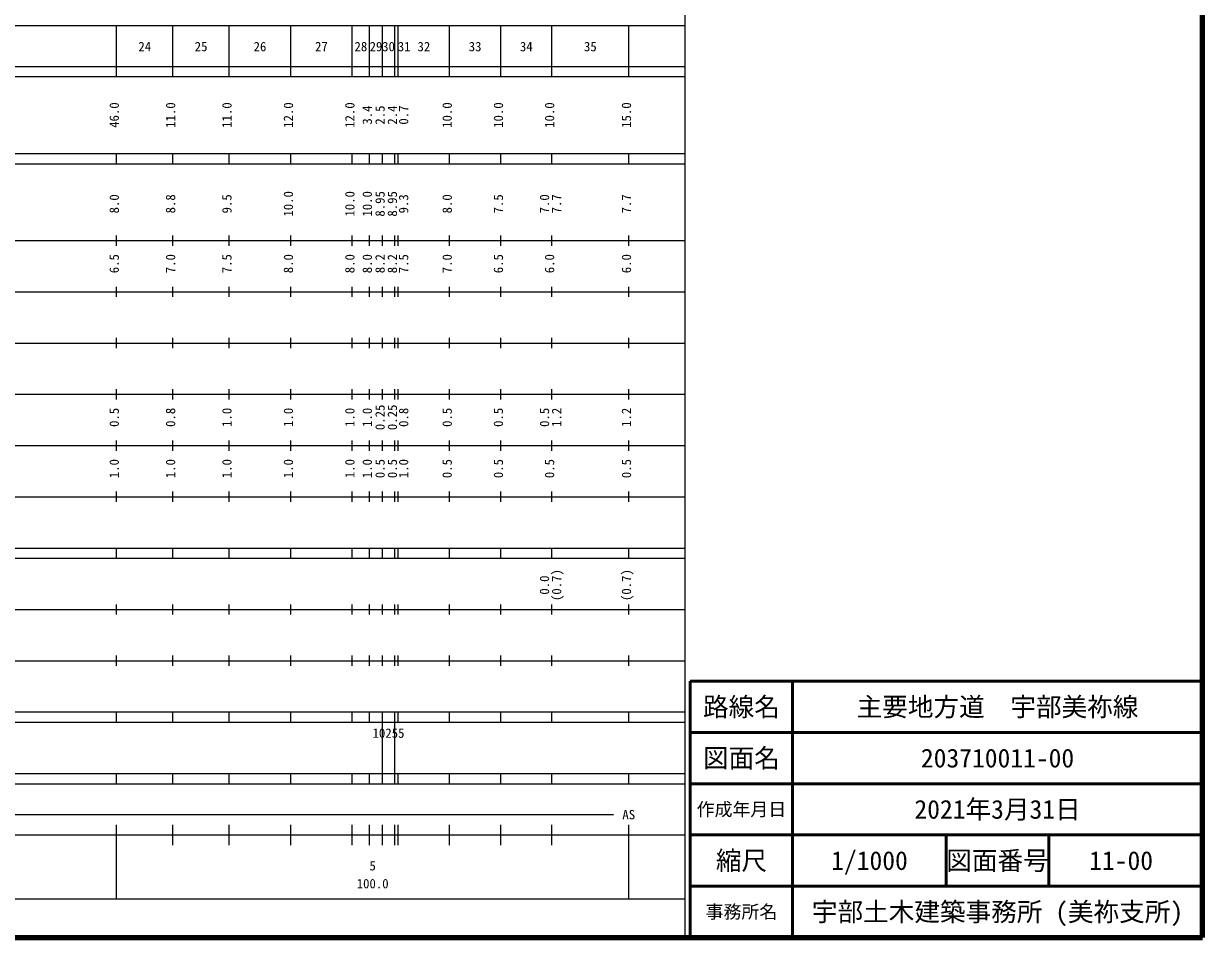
# Model space of a CAD drawing. Units: millimetres on the paper, enlarged 1000 times. Extents: x 40000 to 680000, y 20000 to 380000.
# Drawn here: x 449845 to 680000, y 20000 to 198357 of the extents above; entities that cross this region are included whole.
import ezdxf
from ezdxf.enums import TextEntityAlignment as Align

# ---------------------------------------------------------------- set-up
doc = ezdxf.new("R2010")
doc.units = ezdxf.units.MM
doc.header["$LTSCALE"] = 1000
for name, color, linetype, lineweight in [('S-TTL', 2, 'Continuous', 140), ('S-TTL-BAND', 7, 'Continuous', 25), ('S-TTL-FRAM', 2, 'Continuous', 50), ('S-TTL-LINE', 7, 'Continuous', 50)]:
    doc.layers.add(name, color=color, linetype=linetype, lineweight=lineweight)
doc.layers.add('S-TTL-TXT', color=7, linetype='Continuous')
doc.styles.add('ＭＳ ゴシック', font='')
doc.styles.get('ＭＳ ゴシック').set_extended_font_data('MS Gothic')

msp = doc.modelspace()

# ---------------------------------------------------------------- linework, layer by layer
at = {"layer": 'S-TTL'}
for p, q in [((680000, 20000), (680000, 380000)), ((40000, 20000), (680000, 20000))]:
    msp.add_line(p, q, dxfattribs=at)
at = {"layer": 'S-TTL-BAND'}
for p, q in [((579000, 20000), (579000, 370000)), ((68000, 198000), (579000, 198000)), ((468000, 188000), (468000, 198000)), ((479000, 188000), (479000, 198000)), ((490000, 188000), (490000, 198000)), ((502000, 188000), (502000, 198000)), ((514000, 188000), (514000, 198000)), ((517400, 188000), (517400, 198000)), ((519900, 188000), (519900, 198000)), ((522300, 188000), (522300, 198000)), ((523000, 188000), (523000, 198000)), ((533000, 188000), (533000, 198000)), ((543000, 188000), (543000, 198000)), ((553000, 188000), (553000, 198000)), ((568000, 188000), (568000, 198000)), ((40000, 190000), (579000, 190000)), ((40000, 188000), (579000, 188000)), ((40000, 173000), (579000, 173000)), ((468000, 171000), (468000, 173000)), ((479000, 171000), (479000, 173000)), ((490000, 171000), (490000, 173000)), ((502000, 171000), (502000, 173000)), ((514000, 171000), (514000, 173000)), ((517400, 171000), (517400, 173000)), ((519900, 171000), (519900, 173000)), ((522300, 171000), (522300, 173000)), ((523000, 171000), (523000, 173000)), ((533000, 171000), (533000, 173000)), ((543000, 171000), (543000, 173000)), ((553000, 171000), (553000, 173000)), ((568000, 171000), (568000, 173000)), ((40000, 171000), (579000, 171000)), ((468000, 155000), (468000, 157000)), ((479000, 155000), (479000, 157000)), ((490000, 155000), (490000, 157000)), ((502000, 155000), (502000, 157000)), ((514000, 155000), (514000, 157000)), ((517400, 155000), (517400, 157000)), ((519900, 155000), (519900, 157000)), ((522300, 155000), (522300, 157000)), ((523000, 155000), (523000, 157000)), ((533000, 155000), (533000, 157000)), ((543000, 155000), (543000, 157000)), ((553000, 155000), (553000, 157000)), ((568000, 155000), (568000, 157000)), ((40000, 156000), (579000, 156000)), ((46000, 146000), (579000, 146000)), ((468000, 145000), (468000, 147000)), ((479000, 145000), (479000, 147000)), ((490000, 145000), (490000, 147000)), ((502000, 145000), (502000, 147000)), ((514000, 145000), (514000, 147000)), ((517400, 145000), (517400, 147000)), ((519900, 145000), (519900, 147000)), ((522300, 145000), (522300, 147000)), ((523000, 145000), (523000, 147000)), ((533000, 145000), (533000, 147000)), ((543000, 145000), (543000, 147000)), ((553000, 145000), (553000, 147000)), ((568000, 145000), (568000, 147000)), ((52000, 136000), (579000, 136000)), ((468000, 135000), (468000, 137000)), ((479000, 135000), (479000, 137000)), ((490000, 135000), (490000, 137000)), ((502000, 135000), (502000, 137000)), ((514000, 135000), (514000, 137000)), ((517400, 135000), (517400, 137000)), ((519900, 135000), (519900, 137000)), ((522300, 135000), (522300, 137000)), ((523000, 135000), (523000, 137000)), ((533000, 135000), (533000, 137000)), ((543000, 135000), (543000, 137000)), ((553000, 135000), (553000, 137000)), ((568000, 135000), (568000, 137000)), ((468000, 125000), (468000, 127000)), ((479000, 125000), (479000, 127000)), ((490000, 125000), (490000, 127000)), ((502000, 125000), (502000, 127000)), ((514000, 125000), (514000, 127000)), ((517400, 125000), (517400, 127000)), ((519900, 125000), (519900, 127000)), ((522300, 125000), (522300, 127000)), ((523000, 125000), (523000, 127000)), ((533000, 125000), (533000, 127000)), ((543000, 125000), (543000, 127000)), ((553000, 125000), (553000, 127000)), ((568000, 125000), (568000, 127000)), ((46000, 126000), (579000, 126000)), ((52000, 116000), (579000, 116000)), ((468000, 115000), (468000, 117000)), ((479000, 115000), (479000, 117000)), ((490000, 115000), (490000, 117000)), ((502000, 115000), (502000, 117000)), ((514000, 115000), (514000, 117000)), ((517400, 115000), (517400, 117000)), ((519900, 115000), (519900, 117000)), ((522300, 115000), (522300, 117000)), ((523000, 115000), (523000, 117000)), ((533000, 115000), (533000, 117000)), ((543000, 115000), (543000, 117000)), ((553000, 115000), (553000, 117000)), ((568000, 115000), (568000, 117000)), ((46000, 106000), (579000, 106000)), ((468000, 105000), (468000, 107000)), ((479000, 105000), (479000, 107000)), ((490000, 105000), (490000, 107000)), ((502000, 105000), (502000, 107000)), ((514000, 105000), (514000, 107000)), ((517400, 105000), (517400, 107000)), ((519900, 105000), (519900, 107000)), ((522300, 105000), (522300, 107000)), ((523000, 105000), (523000, 107000)), ((533000, 105000), (533000, 107000)), ((543000, 105000), (543000, 107000)), ((553000, 105000), (553000, 107000)), ((568000, 105000), (568000, 107000)), ((40000, 96000), (579000, 96000)), ((468000, 94000), (468000, 96000)), ((479000, 94000), (479000, 96000)), ((490000, 94000), (490000, 96000)), ((502000, 94000), (502000, 96000)), ((514000, 94000), (514000, 96000)), ((517400, 94000), (517400, 96000)), ((519900, 94000), (519900, 96000)), ((522300, 94000), (522300, 96000)), ((523000, 94000), (523000, 96000)), ((533000, 94000), (533000, 96000)), ((543000, 94000), (543000, 96000)), ((553000, 94000), (553000, 96000)), ((568000, 94000), (568000, 96000)), ((40000, 94000), (579000, 94000)), ((49000, 84000), (579000, 84000)), ((468000, 83000), (468000, 85000)), ((479000, 83000), (479000, 85000)), ((490000, 83000), (490000, 85000)), ((502000, 83000), (502000, 85000)), ((514000, 83000), (514000, 85000)), ((517400, 83000), (517400, 85000)), ((519900, 83000), (519900, 85000)), ((522300, 83000), (522300, 85000)), ((523000, 83000), (523000, 85000)), ((533000, 83000), (533000, 85000)), ((543000, 83000), (543000, 85000)), ((553000, 83000), (553000, 85000)), ((568000, 83000), (568000, 85000)), ((40000, 74000), (579000, 74000)), ((468000, 73000), (468000, 75000)), ((479000, 73000), (479000, 75000)), ((490000, 73000), (490000, 75000)), ((502000, 73000), (502000, 75000)), ((514000, 73000), (514000, 75000)), ((517400, 73000), (517400, 75000)), ((519900, 73000), (519900, 75000)), ((522300, 73000), (522300, 75000)), ((523000, 73000), (523000, 75000)), ((533000, 73000), (533000, 75000)), ((543000, 73000), (543000, 75000)), ((553000, 73000), (553000, 75000)), ((568000, 73000), (568000, 75000)), ((40000, 64000), (579000, 64000)), ((468000, 62000), (468000, 64000)), ((479000, 62000), (479000, 64000)), ((490000, 62000), (490000, 64000)), ((502000, 62000), (502000, 64000)), ((514000, 62000), (514000, 64000)), ((517400, 62000), (517400, 64000)), ((519900, 62000), (519900, 64000)), ((522300, 62000), (522300, 64000)), ((523000, 62000), (523000, 64000)), ((533000, 62000), (533000, 64000)), ((543000, 62000), (543000, 64000)), ((553000, 62000), (553000, 64000)), ((568000, 62000), (568000, 64000)), ((40000, 62000), (579000, 62000)), ((519900, 52000), (519900, 62000)), ((522300, 52000), (522300, 62000)), ((40000, 52000), (579000, 52000)), ((468000, 50000), (468000, 52000)), ((479000, 50000), (479000, 52000)), ((490000, 50000), (490000, 52000)), ((502000, 50000), (502000, 52000)), ((514000, 50000), (514000, 52000)), ((517400, 50000), (517400, 52000)), ((519900, 50000), (519900, 52000)), ((522300, 50000), (522300, 52000)), ((523000, 50000), (523000, 52000)), ((533000, 50000), (533000, 52000)), ((543000, 50000), (543000, 52000)), ((553000, 50000), (553000, 52000)), ((568000, 50000), (568000, 52000)), ((40000, 50000), (579000, 50000)), ((71000, 44000), (565000, 44000)), ((468000, 27500), (468000, 42000)), ((479000, 38000), (479000, 42000)), ((490000, 38000), (490000, 42000)), ((502000, 38000), (502000, 42000)), ((514000, 38000), (514000, 42000)), ((517400, 38000), (517400, 42000)), ((519900, 38000), (519900, 42000)), ((522300, 38000), (522300, 42000)), ((523000, 38000), (523000, 42000)), ((533000, 38000), (533000, 42000)), ((543000, 38000), (543000, 42000)), ((553000, 38000), (553000, 42000)), ((568000, 27500), (568000, 42000)), ((40000, 40000), (579000, 40000)), ((68000, 27500), (579000, 27500))]:
    msp.add_line(p, q, dxfattribs=at)
at = {"layer": 'S-TTL-FRAM'}
for p, q in [((680000, 70000), (580000, 70000)), ((580000, 70000), (580000, 20000))]:
    msp.add_line(p, q, dxfattribs=at)
at = {"layer": 'S-TTL-LINE'}
for p, q in [((600000, 70000), (600000, 20000)), ((680000, 60000), (580000, 60000)), ((680000, 50000), (580000, 50000)), ((680000, 40000), (580000, 40000)), ((630000, 40000), (630000, 30000)), ((650000, 40000), (650000, 30000)), ((680000, 30000), (580000, 30000))]:
    msp.add_line(p, q, dxfattribs=at)

# ---------------------------------------------------------------- texts
at = {"layer": 'S-TTL-BAND', "style": 'ＭＳ ゴシック'}
for s, p in [('24', (473500, 192405)), ('25', (484500, 192405)), ('26', (496000, 192405)), ('27', (508000, 192405)), ('28', (515700, 192405)), ('29', (518650, 192405)), ('30', (521100, 192405)), ('31', (524150, 192405)), ('32', (528000, 192405)), ('33', (538000, 192405)), ('34', (548000, 192405)), ('35', (560500, 192405)), ('AS', (568000, 42500)), ('5', (518000, 32523)), ('100.0', (518000, 29033))]:
    msp.add_text(s, height=1833, dxfattribs=at).set_placement(p, align=Align.BOTTOM_CENTER)
for s, p in [('46.0', (469000, 180500)), ('11.0', (480000, 180500)), ('11.0', (491000, 180500)), ('12.0', (503000, 180500)), ('12.0', (515000, 180500)), ('3.4', (518400, 180500)), ('2.5', (520900, 180500)), ('2.4', (523300, 180500)), ('0.7', (525500, 180500)), ('10.0', (534000, 180500)), ('10.0', (544000, 180500)), ('10.0', (554000, 180500)), ('15.0', (569000, 180500)), ('8.0', (469000, 163174)), ('8.8', (480000, 163174)), ('9.5', (491000, 163174)), ('10.0', (503000, 163174)), ('10.0', (515000, 163174)), ('10.0', (518400, 163174)), ('8.95', (520900, 163174)), ('8.95', (523300, 163174)), ('9.3', (525500, 163174)), ('8.0', (534000, 163174)), ('7.5', (544000, 163174)), ('7.0', (553000, 163174)), ('7.7', (555370, 163174)), ('7.7', (569000, 163174)), ('6.5', (469000, 151500)), ('7.0', (480000, 151500)), ('7.5', (491000, 151500)), ('8.0', (503000, 151500)), ('8.0', (515000, 151500)), ('8.0', (518400, 151500)), ('8.2', (520900, 151500)), ('8.2', (523300, 151500)), ('7.5', (525500, 151500)), ('7.0', (534000, 151500)), ('6.5', (544000, 151500)), ('6.0', (554000, 151500)), ('6.0', (569000, 151500)), ('0.5', (469000, 121500)), ('0.8', (480000, 121500)), ('1.0', (491000, 121500)), ('1.0', (503000, 121500)), ('1.0', (515000, 121500)), ('1.0', (518400, 121500)), ('0.25', (520900, 121500)), ('0.25', (523300, 121500)), ('0.8', (525500, 121500)), ('0.5', (534000, 121500)), ('0.5', (544000, 121500)), ('0.5', (553000, 121500)), ('1.2', (555370, 121500)), ('1.2', (569000, 121500)), ('1.0', (469000, 111500)), ('1.0', (480000, 111500)), ('1.0', (491000, 111500)), ('1.0', (503000, 111500)), ('1.0', (515000, 111500)), ('1.0', (518400, 111500)), ('0.5', (520900, 111500)), ('0.5', (523300, 111500)), ('1.0', (525500, 111500)), ('0.5', (534000, 111500)), ('0.5', (544000, 111500)), ('0.5', (554000, 111500)), ('0.5', (569000, 111500)), ('0.0', (553000, 88764)), ('(0.7)', (555370, 88764)), ('(0.7)', (569000, 88764))]:
    msp.add_text(s, height=1833, rotation=90, dxfattribs=at).set_placement(p, align=Align.BOTTOM_CENTER)
msp.add_text('10255', height=1833, dxfattribs=at).set_placement((517975, 58405), align=Align.BOTTOM_LEFT)
at = {"layer": 'S-TTL-TXT', "style": 'ＭＳ ゴシック'}
for s, height, p in [('路線名', 3666, (590000, 65000)), ('路線名', 3666, (590000, 65000)), ('主要地方道\u3000宇部美祢線', 3666, (640000, 65000)), ('図面名', 3666, (590000, 55000)), ('図面名', 3666, (590000, 55000)), ('203710011-00', 3666, (640000, 55000)), ('作成年月日', 2566, (590000, 45000)), ('作成年月日', 2566, (590000, 45000)), ('2021年3月31日', 3666, (640000, 45000)), ('縮尺', 3666, (590000, 35000)), ('縮尺', 3666, (590000, 35000)), ('1/1000', 3666, (615000, 35000)), ('図面番号', 3666, (640000, 35000)), ('図面番号', 3666, (640000, 35000)), ('11-00', 3666, (664125, 35000)), ('事務所名', 2566, (590000, 25000)), ('事務所名', 2566, (590000, 25000)), ('宇部土木建築事務所 (美祢支所)', 3666, (640000, 25000))]:
    msp.add_text(s, height=height, dxfattribs=at).set_placement(p, align=Align.MIDDLE_CENTER)

doc.saveas('drawing.dxf')
